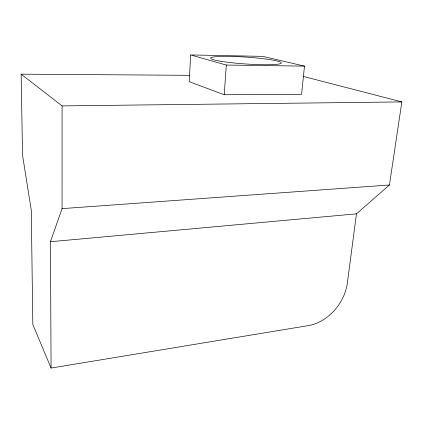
<?xml version="1.0" encoding="UTF-8"?>
<svg xmlns="http://www.w3.org/2000/svg" width="423" height="423" viewBox="0 0 423 423"><rect width="100%" height="100%" fill="white"/><g stroke="black" fill="none" stroke-linecap="round" stroke-linejoin="round"><path stroke-width="0.63" d="M51.077 368.058L50.448 241.729L62.059 208.639L62.091 105.903L21.15 74.173L22.535 155.193L31.276 210.173L32.83 324.51L51.077 368.058L308.256 325.625A41.851 31.979 -53.4 0 0 347.331 283.167L356.467 213.842L389.44 184.983L401.85 101.917L303.259 76.41M190.667 54.942L189.203 81.681L224.227 94.736L301.573 94.292L304.486 66.12L262.715 56.37L190.667 54.942L226.31 65.052L304.486 66.12M224.227 94.736L226.31 65.052M50.448 241.729L356.467 213.842M62.059 208.639L389.44 184.983M62.091 105.903L401.85 101.917M21.15 74.173L189.652 75.315M221.007 61.303A35.474 3.442 3.9 0 0 280.211 63.736A35.474 3.442 3.9 0 0 236.832 56.597A35.474 3.442 3.9 0 0 221.007 61.303"/></g></svg>
